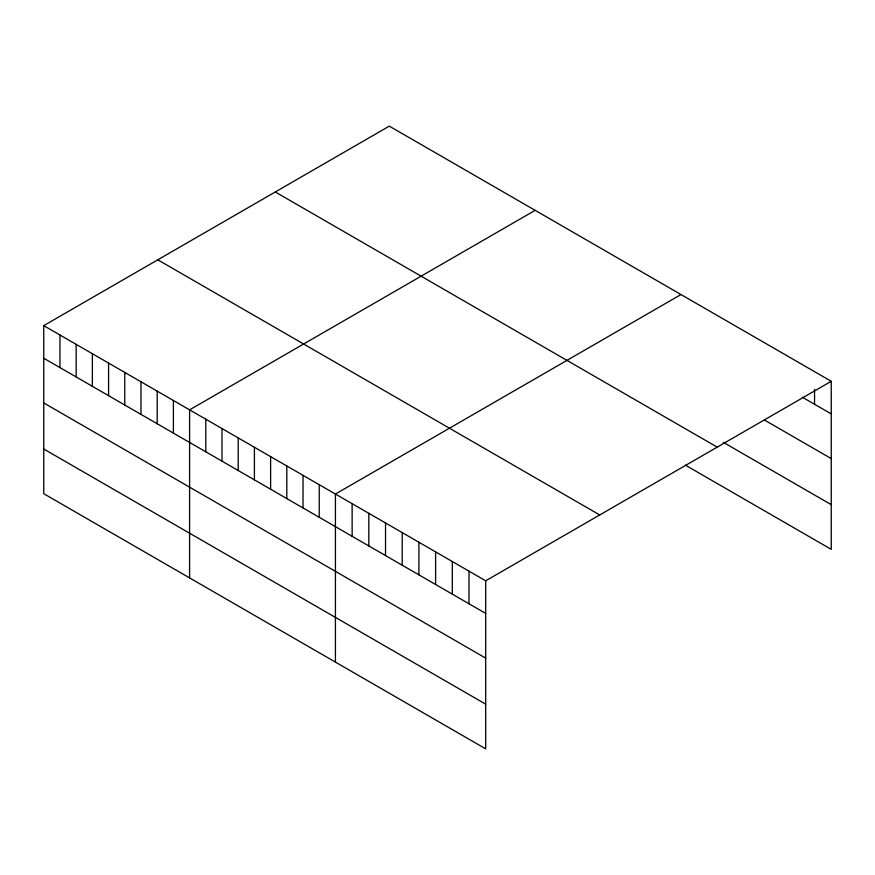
<?xml version="1.0" encoding="UTF-8"?>
<svg xmlns="http://www.w3.org/2000/svg" width="875" height="875" viewBox="0 0 875 875"><rect width="100%" height="100%" fill="white"/><g stroke="black" fill="none" stroke-linecap="round" stroke-linejoin="round"><path stroke-width="1.31" d="M43.75 325.642L485.691 580.803L485.691 748.858L43.75 493.708L43.75 325.642L389.309 126.142L831.25 381.292L831.25 549.358L685.442 465.172M535.15 210.339L189.591 409.85L189.591 577.905M680.991 294.547L335.431 494.047L335.431 662.113M485.691 580.803L831.25 381.292M802.309 397.195L831.25 413.897M764.466 420.044L831.25 458.598M723.286 442.323L831.25 504.656M275.275 191.975L717.216 447.136M157.784 259.809L599.725 514.959M43.75 358.247L485.691 613.408M43.75 402.948L485.691 658.109M43.75 449.006L485.691 704.156M814.559 389.32L814.559 404.261M469 571.156L469 603.761M452.309 561.52L452.309 594.125M435.608 551.884L435.608 584.489M418.917 542.237L418.917 574.853M402.216 532.602L402.216 565.206M385.525 522.966L385.525 555.57M368.823 513.33L368.823 545.934M352.133 503.683L352.133 536.288M319.233 484.695L319.233 517.3M303.023 475.333L303.023 507.938M286.825 465.981L286.825 498.586M270.616 456.619L270.616 489.234M254.406 447.267L254.406 479.872M238.208 437.916L238.208 470.52M221.998 428.553L221.998 461.158M205.8 419.202L205.8 451.806M173.392 400.488L173.392 433.092M157.183 391.136L157.183 423.741M140.973 381.773L140.973 414.389M124.775 372.422L124.775 405.027M108.566 363.07L108.566 395.675M92.367 353.708L92.367 386.312M76.158 344.356L76.158 376.961M59.959 335.005L59.959 367.609"/></g></svg>
